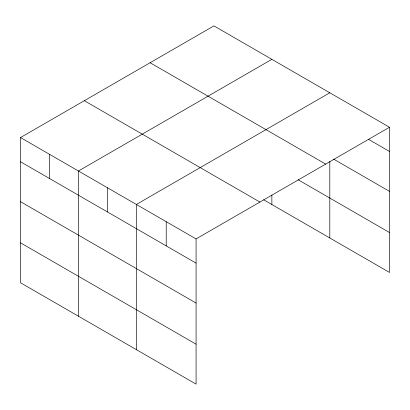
<?xml version="1.0" encoding="UTF-8"?>
<svg xmlns="http://www.w3.org/2000/svg" width="410" height="410" viewBox="0 0 410 410"><rect width="100%" height="100%" fill="white"/><g stroke="black" fill="none" stroke-linecap="round" stroke-linejoin="round"><path stroke-width="0.61" d="M20.5 137.555L196.072 238.922L196.072 384.119L20.5 282.751L20.5 137.555L213.928 25.881L389.5 127.249L389.5 272.445L263.666 199.793M271.866 59.332L78.438 171.006L78.438 316.202M329.804 92.783L136.376 204.457L136.376 349.653M196.072 238.922L389.5 127.249M368.498 139.323L389.5 151.449M333.673 159.147L389.5 191.378M150.096 62.735L325.668 164.102M298.101 179.749L389.5 232.516M84.332 100.701L259.904 202.068M20.5 161.755L196.072 263.123M20.5 201.684L196.072 303.051M20.5 242.822L196.072 344.19M329.804 161.345L329.804 237.979M271.866 195.022L271.866 204.528M166.224 221.687L166.224 245.892M107.41 187.734L107.41 211.934M49.472 154.283L49.472 178.483"/></g></svg>
